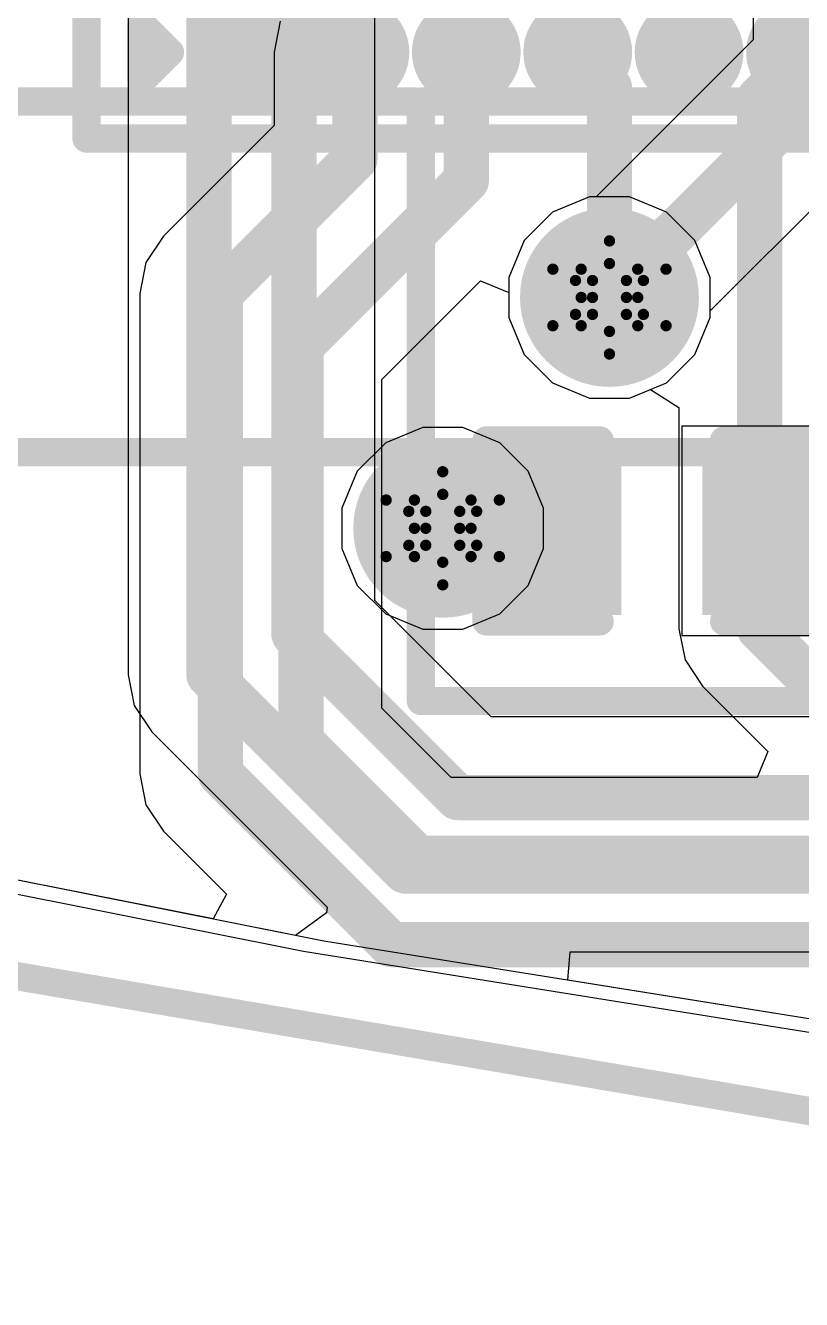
# Model space of a CAD drawing. Header units: inches. Extents: x -2.7 to 10.9, y -2.9 to 7.4.
# Drawn here: x -0.5419 to -0.4047, y -2.8568 to -2.6315 of the extents above; entities that cross this region are included whole.
import ezdxf

# ---------------------------------------------------------------- set-up
doc = ezdxf.new("R2010")
doc.units = ezdxf.units.IN
doc.header["$MEASUREMENT"] = 0
for name, color, linetype in [('Board Outline', 216, 'Continuous'), ('Bottom Layer', 5, 'Continuous'), ('Bottom Overlay', 54, 'Continuous'), ('Bottom Paste', 16, 'Continuous'), ('Bottom Solder', 6, 'Continuous'), ('Drill Drawing', 1, 'Continuous'), ('Layer 2', 16, 'Continuous'), ('Layer 3', 76, 'Continuous'), ('Top Layer', 1, 'Continuous'), ('Top Overlay', 2, 'Continuous'), ('Top Paste', 8, 'Continuous'), ('Top Solder', 216, 'Continuous'), ('Via Holes', 16, 'Continuous')]:
    doc.layers.add(name, color=color, linetype=linetype)

# ---------------------------------------------------------------- blocks, each defined once
blk = doc.blocks.new('C___0402_B_74')
at = {"layer": 'Bottom Layer'}
for points in [[(-0.0095, 0.0125), (-0.0095, -0.0125), (-0.0275, -0.0125), (-0.0275, 0.0125)], [(0.0275, 0.0125), (0.0275, -0.0125), (0.0095, -0.0125), (0.0095, 0.0125)]]:
    blk.add_hatch(color=5, dxfattribs=at).paths.add_polyline_path(points)
at = {"layer": 'Bottom Paste'}
for points in [[(-0.0095, 0.0125), (-0.0095, -0.0125), (-0.0275, -0.0125), (-0.0275, 0.0125)], [(0.0275, 0.0125), (0.0275, -0.0125), (0.0095, -0.0125), (0.0095, 0.0125)]]:
    blk.add_hatch(color=16, dxfattribs=at).paths.add_polyline_path(points)
at = {"layer": 'Bottom Solder'}
for points in [[(-0.00714, 0.01486), (-0.00714, -0.01486), (-0.02986, -0.01486), (-0.02986, 0.01486)], [(0.02986, 0.01486), (0.02986, -0.01486), (0.00714, -0.01486), (0.00714, 0.01486)]]:
    blk.add_hatch(color=6, dxfattribs=at).paths.add_polyline_path(points)
at = {"layer": 'Bottom Overlay'}
for points in [[(-0.031, -0.016, 0.005, 0.005, 0), (-0.031, 0.016, 0.005, 0.005, 0)], [(-0.031, 0.016, 0.005, 0.005, 0), (-0.011, 0.016, 0.005, 0.005, 0)], [(0.011, 0.016, 0.005, 0.005, 0), (0.031, 0.016, 0.005, 0.005, 0)], [(0.031, -0.016, 0.005, 0.005, 0), (0.031, 0.016, 0.005, 0.005, 0)], [(-0.031, -0.016, 0.005, 0.005, 0), (-0.011, -0.016, 0.005, 0.005, 0)], [(0.011, -0.016, 0.005, 0.005, 0), (0.031, -0.016, 0.005, 0.005, 0)]]:
    blk.add_lwpolyline(points, format="xyseb", dxfattribs=at)
for points in [[(-0.03225, 0.016, 0.0025, 0.0025, 1), (-0.02975, 0.016, 0.0025, 0.0025, 1)], [(-0.03225, 0.016, 0.0025, 0.0025, 1), (-0.02975, 0.016, 0.0025, 0.0025, 1)], [(-0.01225, 0.016, 0.0025, 0.0025, 1), (-0.00975, 0.016, 0.0025, 0.0025, 1)], [(0.00975, 0.016, 0.0025, 0.0025, 1), (0.01225, 0.016, 0.0025, 0.0025, 1)], [(0.02975, 0.016, 0.0025, 0.0025, 1), (0.03225, 0.016, 0.0025, 0.0025, 1)], [(0.02975, 0.016, 0.0025, 0.0025, 1), (0.03225, 0.016, 0.0025, 0.0025, 1)], [(-0.03225, -0.016, 0.0025, 0.0025, 1), (-0.02975, -0.016, 0.0025, 0.0025, 1)], [(-0.03225, -0.016, 0.0025, 0.0025, 1), (-0.02975, -0.016, 0.0025, 0.0025, 1)], [(-0.01225, -0.016, 0.0025, 0.0025, 1), (-0.00975, -0.016, 0.0025, 0.0025, 1)], [(0.00975, -0.016, 0.0025, 0.0025, 1), (0.01225, -0.016, 0.0025, 0.0025, 1)], [(0.02975, -0.016, 0.0025, 0.0025, 1), (0.03225, -0.016, 0.0025, 0.0025, 1)], [(0.02975, -0.016, 0.0025, 0.0025, 1), (0.03225, -0.016, 0.0025, 0.0025, 1)]]:
    blk.add_lwpolyline(points, format="xyseb", close=True, dxfattribs=at)
blk = doc.blocks.new('_____2____40_128')
at = {"layer": 'Top Layer'}
h = blk.add_hatch(color=1, dxfattribs=at)
edge = h.paths.add_edge_path()
edge.add_arc((-0.10827, 0.07874), 0.00561, 0, 360)
h = blk.add_hatch(color=1, dxfattribs=at)
edge = h.paths.add_edge_path()
edge.add_arc((-0.08858, 0.07874), 0.00561, 0, 360)
h = blk.add_hatch(color=1, dxfattribs=at)
edge = h.paths.add_edge_path()
edge.add_arc((-0.0689, 0.07874), 0.00561, 0, 360)
h = blk.add_hatch(color=1, dxfattribs=at)
edge = h.paths.add_edge_path()
edge.add_arc((-0.04921, 0.07874), 0.00561, 0, 360)
h = blk.add_hatch(color=1, dxfattribs=at)
edge = h.paths.add_edge_path()
edge.add_arc((-0.02953, 0.07874), 0.00561, 0, 360)
h = blk.add_hatch(color=1, dxfattribs=at)
edge = h.paths.add_edge_path()
edge.add_arc((-0.00984, 0.07874), 0.00561, 0, 360)
h = blk.add_hatch(color=1, dxfattribs=at)
edge = h.paths.add_edge_path()
edge.add_arc((0.00984, 0.07874), 0.00561, 0, 360)
h = blk.add_hatch(color=1, dxfattribs=at)
edge = h.paths.add_edge_path()
edge.add_arc((0.02953, 0.07874), 0.00561, 0, 360)
h = blk.add_hatch(color=1, dxfattribs=at)
edge = h.paths.add_edge_path()
edge.add_arc((0.04921, 0.07874), 0.00561, 0, 360)
h = blk.add_hatch(color=1, dxfattribs=at)
edge = h.paths.add_edge_path()
edge.add_arc((0.0689, 0.07874), 0.00561, 0, 360)
h = blk.add_hatch(color=1, dxfattribs=at)
edge = h.paths.add_edge_path()
edge.add_arc((0.08858, 0.07874), 0.00561, 0, 360)
h = blk.add_hatch(color=1, dxfattribs=at)
edge = h.paths.add_edge_path()
edge.add_arc((0.10827, 0.07874), 0.00561, 0, 360)
h = blk.add_hatch(color=1, dxfattribs=at)
edge = h.paths.add_edge_path()
edge.add_arc((-0.10827, 0.05906), 0.00561, 0, 360)
h = blk.add_hatch(color=1, dxfattribs=at)
edge = h.paths.add_edge_path()
edge.add_arc((-0.08858, 0.05906), 0.00561, 0, 360)
h = blk.add_hatch(color=1, dxfattribs=at)
edge = h.paths.add_edge_path()
edge.add_arc((-0.10827, 0.03937), 0.00561, 0, 360)
h = blk.add_hatch(color=1, dxfattribs=at)
edge = h.paths.add_edge_path()
edge.add_arc((0.10827, 0.03937), 0.00561, 0, 360)
h = blk.add_hatch(color=1, dxfattribs=at)
edge = h.paths.add_edge_path()
edge.add_arc((-0.10827, 0.01969), 0.00561, 0, 360)
h = blk.add_hatch(color=1, dxfattribs=at)
edge = h.paths.add_edge_path()
edge.add_arc((0.10827, 0.01969), 0.00561, 0, 360)
h = blk.add_hatch(color=1, dxfattribs=at)
edge = h.paths.add_edge_path()
edge.add_arc((-0.10827, 0), 0.00561, 0, 360)
h = blk.add_hatch(color=1, dxfattribs=at)
edge = h.paths.add_edge_path()
edge.add_arc((0.10827, 0), 0.00561, 0, 360)
h = blk.add_hatch(color=1, dxfattribs=at)
edge = h.paths.add_edge_path()
edge.add_arc((-0.10827, -0.01969), 0.00561, 0, 360)
h = blk.add_hatch(color=1, dxfattribs=at)
edge = h.paths.add_edge_path()
edge.add_arc((-0.08858, -0.01969), 0.00561, 0, 360)
h = blk.add_hatch(color=1, dxfattribs=at)
edge = h.paths.add_edge_path()
edge.add_arc((0.10827, -0.01969), 0.00561, 0, 360)
h = blk.add_hatch(color=1, dxfattribs=at)
edge = h.paths.add_edge_path()
edge.add_arc((-0.10827, -0.03937), 0.00561, 0, 360)
h = blk.add_hatch(color=1, dxfattribs=at)
edge = h.paths.add_edge_path()
edge.add_arc((-0.08858, -0.03937), 0.00561, 0, 360)
h = blk.add_hatch(color=1, dxfattribs=at)
edge = h.paths.add_edge_path()
edge.add_arc((0.10827, -0.03937), 0.00561, 0, 360)
h = blk.add_hatch(color=1, dxfattribs=at)
edge = h.paths.add_edge_path()
edge.add_arc((-0.10827, -0.05906), 0.00561, 0, 360)
h = blk.add_hatch(color=1, dxfattribs=at)
edge = h.paths.add_edge_path()
edge.add_arc((0.10827, -0.05906), 0.00561, 0, 360)
h = blk.add_hatch(color=1, dxfattribs=at)
edge = h.paths.add_edge_path()
edge.add_arc((-0.10827, -0.07874), 0.00561, 0, 360)
h = blk.add_hatch(color=1, dxfattribs=at)
edge = h.paths.add_edge_path()
edge.add_arc((-0.08858, -0.07874), 0.00561, 0, 360)
h = blk.add_hatch(color=1, dxfattribs=at)
edge = h.paths.add_edge_path()
edge.add_arc((-0.0689, -0.07874), 0.00561, 0, 360)
h = blk.add_hatch(color=1, dxfattribs=at)
edge = h.paths.add_edge_path()
edge.add_arc((-0.04921, -0.07874), 0.00561, 0, 360)
h = blk.add_hatch(color=1, dxfattribs=at)
edge = h.paths.add_edge_path()
edge.add_arc((-0.02953, -0.07874), 0.00561, 0, 360)
h = blk.add_hatch(color=1, dxfattribs=at)
edge = h.paths.add_edge_path()
edge.add_arc((-0.00984, -0.07874), 0.00561, 0, 360)
h = blk.add_hatch(color=1, dxfattribs=at)
edge = h.paths.add_edge_path()
edge.add_arc((0.00984, -0.07874), 0.00561, 0, 360)
h = blk.add_hatch(color=1, dxfattribs=at)
edge = h.paths.add_edge_path()
edge.add_arc((0.02953, -0.07874), 0.00561, 0, 360)
h = blk.add_hatch(color=1, dxfattribs=at)
edge = h.paths.add_edge_path()
edge.add_arc((0.04921, -0.07874), 0.00561, 0, 360)
h = blk.add_hatch(color=1, dxfattribs=at)
edge = h.paths.add_edge_path()
edge.add_arc((0.0689, -0.07874), 0.00561, 0, 360)
h = blk.add_hatch(color=1, dxfattribs=at)
edge = h.paths.add_edge_path()
edge.add_arc((0.08858, -0.07874), 0.00561, 0, 360)
h = blk.add_hatch(color=1, dxfattribs=at)
edge = h.paths.add_edge_path()
edge.add_arc((0.10827, -0.07874), 0.00561, 0, 360)
at = {"layer": 'Top Paste'}
h = blk.add_hatch(color=8, dxfattribs=at)
edge = h.paths.add_edge_path()
edge.add_arc((-0.10827, 0.07874), 0.00561, 0, 360)
h = blk.add_hatch(color=8, dxfattribs=at)
edge = h.paths.add_edge_path()
edge.add_arc((-0.08858, 0.07874), 0.00561, 0, 360)
h = blk.add_hatch(color=8, dxfattribs=at)
edge = h.paths.add_edge_path()
edge.add_arc((-0.0689, 0.07874), 0.00561, 0, 360)
h = blk.add_hatch(color=8, dxfattribs=at)
edge = h.paths.add_edge_path()
edge.add_arc((-0.04921, 0.07874), 0.00561, 0, 360)
h = blk.add_hatch(color=8, dxfattribs=at)
edge = h.paths.add_edge_path()
edge.add_arc((-0.02953, 0.07874), 0.00561, 0, 360)
h = blk.add_hatch(color=8, dxfattribs=at)
edge = h.paths.add_edge_path()
edge.add_arc((-0.00984, 0.07874), 0.00561, 0, 360)
h = blk.add_hatch(color=8, dxfattribs=at)
edge = h.paths.add_edge_path()
edge.add_arc((0.00984, 0.07874), 0.00561, 0, 360)
h = blk.add_hatch(color=8, dxfattribs=at)
edge = h.paths.add_edge_path()
edge.add_arc((0.02953, 0.07874), 0.00561, 0, 360)
h = blk.add_hatch(color=8, dxfattribs=at)
edge = h.paths.add_edge_path()
edge.add_arc((0.04921, 0.07874), 0.00561, 0, 360)
h = blk.add_hatch(color=8, dxfattribs=at)
edge = h.paths.add_edge_path()
edge.add_arc((0.0689, 0.07874), 0.00561, 0, 360)
h = blk.add_hatch(color=8, dxfattribs=at)
edge = h.paths.add_edge_path()
edge.add_arc((0.08858, 0.07874), 0.00561, 0, 360)
h = blk.add_hatch(color=8, dxfattribs=at)
edge = h.paths.add_edge_path()
edge.add_arc((0.10827, 0.07874), 0.00561, 0, 360)
h = blk.add_hatch(color=8, dxfattribs=at)
edge = h.paths.add_edge_path()
edge.add_arc((-0.10827, 0.05906), 0.00561, 0, 360)
h = blk.add_hatch(color=8, dxfattribs=at)
edge = h.paths.add_edge_path()
edge.add_arc((-0.08858, 0.05906), 0.00561, 0, 360)
h = blk.add_hatch(color=8, dxfattribs=at)
edge = h.paths.add_edge_path()
edge.add_arc((-0.10827, 0.03937), 0.00561, 0, 360)
h = blk.add_hatch(color=8, dxfattribs=at)
edge = h.paths.add_edge_path()
edge.add_arc((0.10827, 0.03937), 0.00561, 0, 360)
h = blk.add_hatch(color=8, dxfattribs=at)
edge = h.paths.add_edge_path()
edge.add_arc((-0.10827, 0.01969), 0.00561, 0, 360)
h = blk.add_hatch(color=8, dxfattribs=at)
edge = h.paths.add_edge_path()
edge.add_arc((0.10827, 0.01969), 0.00561, 0, 360)
h = blk.add_hatch(color=8, dxfattribs=at)
edge = h.paths.add_edge_path()
edge.add_arc((-0.10827, 0), 0.00561, 0, 360)
h = blk.add_hatch(color=8, dxfattribs=at)
edge = h.paths.add_edge_path()
edge.add_arc((0.10827, 0), 0.00561, 0, 360)
h = blk.add_hatch(color=8, dxfattribs=at)
edge = h.paths.add_edge_path()
edge.add_arc((-0.10827, -0.01969), 0.00561, 0, 360)
h = blk.add_hatch(color=8, dxfattribs=at)
edge = h.paths.add_edge_path()
edge.add_arc((-0.08858, -0.01969), 0.00561, 0, 360)
h = blk.add_hatch(color=8, dxfattribs=at)
edge = h.paths.add_edge_path()
edge.add_arc((0.10827, -0.01969), 0.00561, 0, 360)
h = blk.add_hatch(color=8, dxfattribs=at)
edge = h.paths.add_edge_path()
edge.add_arc((-0.10827, -0.03937), 0.00561, 0, 360)
h = blk.add_hatch(color=8, dxfattribs=at)
edge = h.paths.add_edge_path()
edge.add_arc((-0.08858, -0.03937), 0.00561, 0, 360)
h = blk.add_hatch(color=8, dxfattribs=at)
edge = h.paths.add_edge_path()
edge.add_arc((0.10827, -0.03937), 0.00561, 0, 360)
h = blk.add_hatch(color=8, dxfattribs=at)
edge = h.paths.add_edge_path()
edge.add_arc((-0.10827, -0.05906), 0.00561, 0, 360)
h = blk.add_hatch(color=8, dxfattribs=at)
edge = h.paths.add_edge_path()
edge.add_arc((0.10827, -0.05906), 0.00561, 0, 360)
h = blk.add_hatch(color=8, dxfattribs=at)
edge = h.paths.add_edge_path()
edge.add_arc((-0.10827, -0.07874), 0.00561, 0, 360)
h = blk.add_hatch(color=8, dxfattribs=at)
edge = h.paths.add_edge_path()
edge.add_arc((-0.08858, -0.07874), 0.00561, 0, 360)
h = blk.add_hatch(color=8, dxfattribs=at)
edge = h.paths.add_edge_path()
edge.add_arc((-0.0689, -0.07874), 0.00561, 0, 360)
h = blk.add_hatch(color=8, dxfattribs=at)
edge = h.paths.add_edge_path()
edge.add_arc((-0.04921, -0.07874), 0.00561, 0, 360)
h = blk.add_hatch(color=8, dxfattribs=at)
edge = h.paths.add_edge_path()
edge.add_arc((-0.02953, -0.07874), 0.00561, 0, 360)
h = blk.add_hatch(color=8, dxfattribs=at)
edge = h.paths.add_edge_path()
edge.add_arc((-0.00984, -0.07874), 0.00561, 0, 360)
h = blk.add_hatch(color=8, dxfattribs=at)
edge = h.paths.add_edge_path()
edge.add_arc((0.00984, -0.07874), 0.00561, 0, 360)
h = blk.add_hatch(color=8, dxfattribs=at)
edge = h.paths.add_edge_path()
edge.add_arc((0.02953, -0.07874), 0.00561, 0, 360)
h = blk.add_hatch(color=8, dxfattribs=at)
edge = h.paths.add_edge_path()
edge.add_arc((0.04921, -0.07874), 0.00561, 0, 360)
h = blk.add_hatch(color=8, dxfattribs=at)
edge = h.paths.add_edge_path()
edge.add_arc((0.0689, -0.07874), 0.00561, 0, 360)
h = blk.add_hatch(color=8, dxfattribs=at)
edge = h.paths.add_edge_path()
edge.add_arc((0.08858, -0.07874), 0.00561, 0, 360)
h = blk.add_hatch(color=8, dxfattribs=at)
edge = h.paths.add_edge_path()
edge.add_arc((0.10827, -0.07874), 0.00561, 0, 360)
at = {"layer": 'Top Solder'}
h = blk.add_hatch(color=216, dxfattribs=at)
edge = h.paths.add_edge_path()
edge.add_arc((-0.10827, 0.07874), 0.00961, 0, 360)
h = blk.add_hatch(color=216, dxfattribs=at)
edge = h.paths.add_edge_path()
edge.add_arc((-0.08858, 0.07874), 0.00961, 0, 360)
h = blk.add_hatch(color=216, dxfattribs=at)
edge = h.paths.add_edge_path()
edge.add_arc((-0.0689, 0.07874), 0.00961, 0, 360)
h = blk.add_hatch(color=216, dxfattribs=at)
edge = h.paths.add_edge_path()
edge.add_arc((-0.04921, 0.07874), 0.00961, 0, 360)
h = blk.add_hatch(color=216, dxfattribs=at)
edge = h.paths.add_edge_path()
edge.add_arc((-0.02953, 0.07874), 0.00961, 0, 360)
h = blk.add_hatch(color=216, dxfattribs=at)
edge = h.paths.add_edge_path()
edge.add_arc((-0.00984, 0.07874), 0.00961, 0, 360)
h = blk.add_hatch(color=216, dxfattribs=at)
edge = h.paths.add_edge_path()
edge.add_arc((0.00984, 0.07874), 0.00961, 0, 360)
h = blk.add_hatch(color=216, dxfattribs=at)
edge = h.paths.add_edge_path()
edge.add_arc((0.02953, 0.07874), 0.00961, 0, 360)
h = blk.add_hatch(color=216, dxfattribs=at)
edge = h.paths.add_edge_path()
edge.add_arc((0.04921, 0.07874), 0.00961, 0, 360)
h = blk.add_hatch(color=216, dxfattribs=at)
edge = h.paths.add_edge_path()
edge.add_arc((0.0689, 0.07874), 0.00961, 0, 360)
h = blk.add_hatch(color=216, dxfattribs=at)
edge = h.paths.add_edge_path()
edge.add_arc((0.08858, 0.07874), 0.00961, 0, 360)
h = blk.add_hatch(color=216, dxfattribs=at)
edge = h.paths.add_edge_path()
edge.add_arc((0.10827, 0.07874), 0.00961, 0, 360)
h = blk.add_hatch(color=216, dxfattribs=at)
edge = h.paths.add_edge_path()
edge.add_arc((-0.10827, 0.05906), 0.00961, 0, 360)
h = blk.add_hatch(color=216, dxfattribs=at)
edge = h.paths.add_edge_path()
edge.add_arc((-0.08858, 0.05906), 0.00961, 0, 360)
h = blk.add_hatch(color=216, dxfattribs=at)
edge = h.paths.add_edge_path()
edge.add_arc((-0.10827, 0.03937), 0.00961, 0, 360)
h = blk.add_hatch(color=216, dxfattribs=at)
edge = h.paths.add_edge_path()
edge.add_arc((0.10827, 0.03937), 0.00961, 0, 360)
h = blk.add_hatch(color=216, dxfattribs=at)
edge = h.paths.add_edge_path()
edge.add_arc((-0.10827, 0.01969), 0.00961, 0, 360)
h = blk.add_hatch(color=216, dxfattribs=at)
edge = h.paths.add_edge_path()
edge.add_arc((0.10827, 0.01969), 0.00961, 0, 360)
h = blk.add_hatch(color=216, dxfattribs=at)
edge = h.paths.add_edge_path()
edge.add_arc((-0.10827, 0), 0.00961, 0, 360)
h = blk.add_hatch(color=216, dxfattribs=at)
edge = h.paths.add_edge_path()
edge.add_arc((0.10827, 0), 0.00961, 0, 360)
h = blk.add_hatch(color=216, dxfattribs=at)
edge = h.paths.add_edge_path()
edge.add_arc((-0.10827, -0.01969), 0.00961, 0, 360)
h = blk.add_hatch(color=216, dxfattribs=at)
edge = h.paths.add_edge_path()
edge.add_arc((-0.08858, -0.01969), 0.00961, 0, 360)
h = blk.add_hatch(color=216, dxfattribs=at)
edge = h.paths.add_edge_path()
edge.add_arc((0.10827, -0.01969), 0.00961, 0, 360)
h = blk.add_hatch(color=216, dxfattribs=at)
edge = h.paths.add_edge_path()
edge.add_arc((-0.10827, -0.03937), 0.00961, 0, 360)
h = blk.add_hatch(color=216, dxfattribs=at)
edge = h.paths.add_edge_path()
edge.add_arc((-0.08858, -0.03937), 0.00961, 0, 360)
h = blk.add_hatch(color=216, dxfattribs=at)
edge = h.paths.add_edge_path()
edge.add_arc((0.10827, -0.03937), 0.00961, 0, 360)
h = blk.add_hatch(color=216, dxfattribs=at)
edge = h.paths.add_edge_path()
edge.add_arc((-0.10827, -0.05906), 0.00961, 0, 360)
h = blk.add_hatch(color=216, dxfattribs=at)
edge = h.paths.add_edge_path()
edge.add_arc((0.10827, -0.05906), 0.00961, 0, 360)
h = blk.add_hatch(color=216, dxfattribs=at)
edge = h.paths.add_edge_path()
edge.add_arc((-0.10827, -0.07874), 0.00961, 0, 360)
h = blk.add_hatch(color=216, dxfattribs=at)
edge = h.paths.add_edge_path()
edge.add_arc((-0.08858, -0.07874), 0.00961, 0, 360)
h = blk.add_hatch(color=216, dxfattribs=at)
edge = h.paths.add_edge_path()
edge.add_arc((-0.0689, -0.07874), 0.00961, 0, 360)
h = blk.add_hatch(color=216, dxfattribs=at)
edge = h.paths.add_edge_path()
edge.add_arc((-0.04921, -0.07874), 0.00961, 0, 360)
h = blk.add_hatch(color=216, dxfattribs=at)
edge = h.paths.add_edge_path()
edge.add_arc((-0.02953, -0.07874), 0.00961, 0, 360)
h = blk.add_hatch(color=216, dxfattribs=at)
edge = h.paths.add_edge_path()
edge.add_arc((-0.00984, -0.07874), 0.00961, 0, 360)
h = blk.add_hatch(color=216, dxfattribs=at)
edge = h.paths.add_edge_path()
edge.add_arc((0.00984, -0.07874), 0.00961, 0, 360)
h = blk.add_hatch(color=216, dxfattribs=at)
edge = h.paths.add_edge_path()
edge.add_arc((0.02953, -0.07874), 0.00961, 0, 360)
h = blk.add_hatch(color=216, dxfattribs=at)
edge = h.paths.add_edge_path()
edge.add_arc((0.04921, -0.07874), 0.00961, 0, 360)
h = blk.add_hatch(color=216, dxfattribs=at)
edge = h.paths.add_edge_path()
edge.add_arc((0.0689, -0.07874), 0.00961, 0, 360)
h = blk.add_hatch(color=216, dxfattribs=at)
edge = h.paths.add_edge_path()
edge.add_arc((0.08858, -0.07874), 0.00961, 0, 360)
h = blk.add_hatch(color=216, dxfattribs=at)
edge = h.paths.add_edge_path()
edge.add_arc((0.10827, -0.07874), 0.00961, 0, 360)
at = {"layer": 'Top Overlay'}
for points in [[(-0.136, -0.094, 0.005, 0.005, 0), (-0.136, 0.107, 0.005, 0.005, 0)], [(-0.136, 0.107, 0.005, 0.005, 0), (0.124, 0.107, 0.005, 0.005, 0)], [(0.124, -0.094, 0.005, 0.005, 0), (0.124, 0.107, 0.005, 0.005, 0)], [(-0.12627, -0.07374, 0.005, 0.005, 0), (-0.12127, -0.07874, 0.005, 0.005, 0)], [(-0.12627, -0.08374, 0.005, 0.005, 0), (-0.12627, -0.07374, 0.005, 0.005, 0)], [(-0.12627, -0.08374, 0.005, 0.005, 0), (-0.12127, -0.07874, 0.005, 0.005, 0)], [(-0.136, -0.094, 0.005, 0.005, 0), (0.124, -0.094, 0.005, 0.005, 0)]]:
    blk.add_lwpolyline(points, format="xyseb", dxfattribs=at)
for points in [[(-0.13725, 0.107, 0.0025, 0.0025, 1), (-0.13475, 0.107, 0.0025, 0.0025, 1)], [(-0.13725, 0.107, 0.0025, 0.0025, 1), (-0.13475, 0.107, 0.0025, 0.0025, 1)], [(0.12275, 0.107, 0.0025, 0.0025, 1), (0.12525, 0.107, 0.0025, 0.0025, 1)], [(0.12275, 0.107, 0.0025, 0.0025, 1), (0.12525, 0.107, 0.0025, 0.0025, 1)], [(-0.12752, -0.07374, 0.0025, 0.0025, 1), (-0.12502, -0.07374, 0.0025, 0.0025, 1)], [(-0.12752, -0.07374, 0.0025, 0.0025, 1), (-0.12502, -0.07374, 0.0025, 0.0025, 1)], [(-0.12252, -0.07874, 0.0025, 0.0025, 1), (-0.12002, -0.07874, 0.0025, 0.0025, 1)], [(-0.12252, -0.07874, 0.0025, 0.0025, 1), (-0.12002, -0.07874, 0.0025, 0.0025, 1)], [(-0.12752, -0.08374, 0.0025, 0.0025, 1), (-0.12502, -0.08374, 0.0025, 0.0025, 1)], [(-0.12752, -0.08374, 0.0025, 0.0025, 1), (-0.12502, -0.08374, 0.0025, 0.0025, 1)], [(-0.13725, -0.094, 0.0025, 0.0025, 1), (-0.13475, -0.094, 0.0025, 0.0025, 1)], [(-0.13725, -0.094, 0.0025, 0.0025, 1), (-0.13475, -0.094, 0.0025, 0.0025, 1)], [(0.12275, -0.094, 0.0025, 0.0025, 1), (0.12525, -0.094, 0.0025, 0.0025, 1)], [(0.12275, -0.094, 0.0025, 0.0025, 1), (0.12525, -0.094, 0.0025, 0.0025, 1)]]:
    blk.add_lwpolyline(points, format="xyseb", close=True, dxfattribs=at)

msp = doc.modelspace()

# ---------------------------------------------------------------- hatches: boundary and pattern name
at = {"layer": 'Bottom Layer'}
h = msp.add_hatch(color=5, dxfattribs=at)
edge = h.paths.add_edge_path()
edge.add_arc((-0.43868, -2.67964), 0.01181, 0, 360)
h = msp.add_hatch(color=5, dxfattribs=at)
edge = h.paths.add_edge_path()
edge.add_arc((-0.46814, -2.72046), 0.01181, 0, 360)
msp.add_hatch(color=5, dxfattribs=at).paths.add_polyline_path([(-0.41992, -2.73342), (-0.27781, -2.73342), (-0.27781, -2.70842), (-0.41992, -2.70842)])
at = {"layer": 'Bottom Solder'}
h = msp.add_hatch(color=6, dxfattribs=at)
edge = h.paths.add_edge_path()
edge.add_arc((-0.43868, -2.67964), 0.01581, 0, 360)
h = msp.add_hatch(color=6, dxfattribs=at)
edge = h.paths.add_edge_path()
edge.add_arc((-0.46814, -2.72046), 0.01581, 0, 360)
at = {"layer": 'Layer 2'}
h = msp.add_hatch(color=16, dxfattribs=at)
edge = h.paths.add_edge_path()
edge.add_arc((-0.43868, -2.67964), 0.01181, 0, 360)
h = msp.add_hatch(color=16, dxfattribs=at)
edge = h.paths.add_edge_path()
edge.add_arc((-0.46814, -2.72046), 0.01181, 0, 360)
at = {"layer": 'Layer 3'}
h = msp.add_hatch(color=76, dxfattribs=at)
edge = h.paths.add_edge_path()
edge.add_arc((-0.43868, -2.67964), 0.01181, 0, 360)
h = msp.add_hatch(color=76, dxfattribs=at)
edge = h.paths.add_edge_path()
edge.add_arc((-0.46814, -2.72046), 0.01181, 0, 360)
at = {"layer": 'Top Layer'}
h = msp.add_hatch(color=1, dxfattribs=at)
edge = h.paths.add_edge_path()
edge.add_arc((-0.43868, -2.67964), 0.01181, 0, 360)
h = msp.add_hatch(color=1, dxfattribs=at)
edge = h.paths.add_edge_path()
edge.add_arc((-0.46814, -2.72046), 0.01181, 0, 360)
at = {"layer": 'Top Solder'}
h = msp.add_hatch(color=216, dxfattribs=at)
edge = h.paths.add_edge_path()
edge.add_arc((-0.43868, -2.67964), 0.01581, 0, 360)
h = msp.add_hatch(color=216, dxfattribs=at)
edge = h.paths.add_edge_path()
edge.add_arc((-0.46814, -2.72046), 0.01581, 0, 360)
at = {"layer": 'Via Holes'}
h = msp.add_hatch(color=7, dxfattribs=at)
edge = h.paths.add_edge_path()
edge.add_arc((-0.43868, -2.67964), 0.00591, 0, 360)
h = msp.add_hatch(color=7, dxfattribs=at)
edge = h.paths.add_edge_path()
edge.add_arc((-0.46814, -2.72046), 0.00591, 0, 360)

# ---------------------------------------------------------------- linework, layer by layer
at = {"layer": 'Board Outline'}
msp.add_lwpolyline([(2.84412, -0.24125, 0.005, 0.005, -0.741893), (-2.49969, -1.37795, 0.005, 0.005, 0)], format="xyseb", dxfattribs=at)
at = {"layer": 'Bottom Layer'}
for p, q in [((-0.52373, -2.61329), (-0.52373, -2.74635)), ((-0.41331, -2.62456), (-0.41331, -2.63408)), ((-0.48014, -2.73325), (-0.48014, -2.62786)), ((-0.41331, -2.63408), (-0.44106, -2.66183)), ((-0.42087, -2.68202), (-0.39368, -2.65483)), ((-0.44222, -2.66183), (-0.44877, -2.66454)), ((-0.44106, -2.66183), (-0.44222, -2.66183)), ((-0.44877, -2.66454), (-0.45378, -2.66955)), ((-0.45378, -2.66955), (-0.45649, -2.6761)), ((-0.45649, -2.6761), (-0.45649, -2.68319)), ((-0.42087, -2.68319), (-0.42087, -2.68202)), ((-0.45649, -2.68319), (-0.45378, -2.68973)), ((-0.42358, -2.68973), (-0.42087, -2.68319)), ((-0.45378, -2.68973), (-0.44877, -2.69474)), ((-0.42859, -2.69474), (-0.42358, -2.68973)), ((-0.44877, -2.69474), (-0.44222, -2.69745)), ((-0.43514, -2.69745), (-0.42859, -2.69474)), ((-0.44222, -2.69745), (-0.43514, -2.69745)), ((-0.39592, -2.70242), (-0.42592, -2.70242)), ((-0.42592, -2.70242), (-0.42592, -2.73942)), ((-0.45959, -2.7538), (-0.48014, -2.73325)), ((-0.42592, -2.73942), (-0.39592, -2.73942)), ((-0.52373, -2.74635), (-0.52373, -2.74635)), ((-0.52373, -2.74635), (-0.52265, -2.75181)), ((-0.52265, -2.75181), (-0.51955, -2.75644)), ((-0.30122, -2.7538), (-0.45959, -2.7538)), ((-0.51955, -2.75644), (-0.48855, -2.78744)), ((-0.49416, -2.79244), (-0.59263, -2.77287)), ((-0.48869, -2.78847), (-0.49416, -2.79244)), ((-0.48855, -2.78744), (-0.48869, -2.78847)), ((-0.44602, -2.80035), (-0.44563, -2.79535)), ((-0.44563, -2.79535), (-0.30912, -2.79535)), ((-0.38498, -2.81013), (-0.44602, -2.80035))]:
    msp.add_line(p, q, dxfattribs=at)
for points in [[(-0.50946, -2.74635, 0.008, 0.008, 0), (-0.50946, -2.61329, 0.008, 0.008, 0)], [(-0.49442, -2.73916, 0.008, 0.008, 0), (-0.49442, -2.62195, 0.008, 0.008, 0)], [(-0.43868, -2.67964, 0.008, 0.008, 0), (-0.39903, -2.64, 0.008, 0.008, 0)], [(-0.49442, -2.73916, 0.008, 0.008, 0), (-0.4655, -2.76807, 0.008, 0.008, 0)], [(-0.50946, -2.74635, 0.008, 0.008, 0), (-0.47474, -2.78107, 0.008, 0.008, 0)], [(-0.4655, -2.76807, 0.008, 0.008, 0), (-0.30037, -2.76807, 0.008, 0.008, 0)], [(-0.47474, -2.78107, 0.008, 0.008, 0), (-0.30576, -2.78107, 0.008, 0.008, 0)]]:
    msp.add_lwpolyline(points, format="xyseb", dxfattribs=at)
for points in [[(-0.44068, -2.67964, 0.004, 0.004, 1), (-0.43668, -2.67964, 0.004, 0.004, 1)], [(-0.49642, -2.73916, 0.004, 0.004, 1), (-0.49242, -2.73916, 0.004, 0.004, 1)], [(-0.49642, -2.73916, 0.004, 0.004, 1), (-0.49242, -2.73916, 0.004, 0.004, 1)], [(-0.51146, -2.74635, 0.004, 0.004, 1), (-0.50746, -2.74635, 0.004, 0.004, 1)], [(-0.51146, -2.74635, 0.004, 0.004, 1), (-0.50746, -2.74635, 0.004, 0.004, 1)], [(-0.4675, -2.76807, 0.004, 0.004, 1), (-0.4635, -2.76807, 0.004, 0.004, 1)], [(-0.4675, -2.76807, 0.004, 0.004, 1), (-0.4635, -2.76807, 0.004, 0.004, 1)], [(-0.47674, -2.78107, 0.004, 0.004, 1), (-0.47274, -2.78107, 0.004, 0.004, 1)], [(-0.47674, -2.78107, 0.004, 0.004, 1), (-0.47274, -2.78107, 0.004, 0.004, 1)]]:
    msp.add_lwpolyline(points, format="xyseb", close=True, dxfattribs=at)
at = {"layer": 'Bottom Overlay'}
for points in [[(-0.60528, -2.645, 0.005, 0.005, 0), (-0.473, -2.645, 0.005, 0.005, 0)], [(-0.472, -2.645, 0.005, 0.005, 0), (-0.166, -2.645, 0.005, 0.005, 0)], [(-0.472, -2.751, 0.005, 0.005, 0), (-0.472, -2.645, 0.005, 0.005, 0)], [(-0.472, -2.751, 0.005, 0.005, 0), (-0.166, -2.751, 0.005, 0.005, 0)]]:
    msp.add_lwpolyline(points, format="xyseb", dxfattribs=at)
for points in [[(-0.47425, -2.645, 0.0025, 0.0025, 1), (-0.47175, -2.645, 0.0025, 0.0025, 1)], [(-0.47325, -2.645, 0.0025, 0.0025, 1), (-0.47075, -2.645, 0.0025, 0.0025, 1)], [(-0.47325, -2.645, 0.0025, 0.0025, 1), (-0.47075, -2.645, 0.0025, 0.0025, 1)], [(-0.47325, -2.751, 0.0025, 0.0025, 1), (-0.47075, -2.751, 0.0025, 0.0025, 1)], [(-0.47325, -2.751, 0.0025, 0.0025, 1), (-0.47075, -2.751, 0.0025, 0.0025, 1)]]:
    msp.add_lwpolyline(points, format="xyseb", close=True, dxfattribs=at)
at = {"layer": 'Drill Drawing'}
for points in [[(-0.44368, -2.67464, 0.002, 0.002, 0), (-0.43868, -2.66964, 0.002, 0.002, 0)], [(-0.43868, -2.66964, 0.002, 0.002, 0), (-0.43368, -2.67464, 0.002, 0.002, 0)], [(-0.44868, -2.67464, 0.002, 0.002, 0), (-0.44368, -2.67964, 0.002, 0.002, 0)], [(-0.44868, -2.67464, 0.002, 0.002, 0), (-0.44368, -2.67464, 0.002, 0.002, 0)], [(-0.44168, -2.67664, 0.002, 0.002, 0), (-0.43868, -2.67364, 0.002, 0.002, 0)], [(-0.43868, -2.67364, 0.002, 0.002, 0), (-0.43568, -2.67664, 0.002, 0.002, 0)], [(-0.43368, -2.67464, 0.002, 0.002, 0), (-0.42868, -2.67464, 0.002, 0.002, 0)], [(-0.43368, -2.67964, 0.002, 0.002, 0), (-0.42868, -2.67464, 0.002, 0.002, 0)], [(-0.44468, -2.67664, 0.002, 0.002, 0), (-0.44168, -2.67964, 0.002, 0.002, 0)], [(-0.44468, -2.67664, 0.002, 0.002, 0), (-0.44168, -2.67664, 0.002, 0.002, 0)], [(-0.43568, -2.67664, 0.002, 0.002, 0), (-0.43268, -2.67664, 0.002, 0.002, 0)], [(-0.43568, -2.67964, 0.002, 0.002, 0), (-0.43268, -2.67664, 0.002, 0.002, 0)], [(-0.44868, -2.68464, 0.002, 0.002, 0), (-0.44368, -2.67964, 0.002, 0.002, 0)], [(-0.44468, -2.68264, 0.002, 0.002, 0), (-0.44168, -2.67964, 0.002, 0.002, 0)], [(-0.43568, -2.67964, 0.002, 0.002, 0), (-0.43268, -2.68264, 0.002, 0.002, 0)], [(-0.43368, -2.67964, 0.002, 0.002, 0), (-0.42868, -2.68464, 0.002, 0.002, 0)], [(-0.44468, -2.68264, 0.002, 0.002, 0), (-0.44168, -2.68264, 0.002, 0.002, 0)], [(-0.44168, -2.68264, 0.002, 0.002, 0), (-0.43868, -2.68564, 0.002, 0.002, 0)], [(-0.43868, -2.68564, 0.002, 0.002, 0), (-0.43568, -2.68264, 0.002, 0.002, 0)], [(-0.43568, -2.68264, 0.002, 0.002, 0), (-0.43268, -2.68264, 0.002, 0.002, 0)], [(-0.44868, -2.68464, 0.002, 0.002, 0), (-0.44368, -2.68464, 0.002, 0.002, 0)], [(-0.44368, -2.68464, 0.002, 0.002, 0), (-0.43868, -2.68964, 0.002, 0.002, 0)], [(-0.43868, -2.68964, 0.002, 0.002, 0), (-0.43368, -2.68464, 0.002, 0.002, 0)], [(-0.43368, -2.68464, 0.002, 0.002, 0), (-0.42868, -2.68464, 0.002, 0.002, 0)], [(-0.47314, -2.71546, 0.002, 0.002, 0), (-0.46814, -2.71046, 0.002, 0.002, 0)], [(-0.46814, -2.71046, 0.002, 0.002, 0), (-0.46314, -2.71546, 0.002, 0.002, 0)], [(-0.47814, -2.71546, 0.002, 0.002, 0), (-0.47314, -2.72046, 0.002, 0.002, 0)], [(-0.47814, -2.71546, 0.002, 0.002, 0), (-0.47314, -2.71546, 0.002, 0.002, 0)], [(-0.47114, -2.71746, 0.002, 0.002, 0), (-0.46814, -2.71446, 0.002, 0.002, 0)], [(-0.46814, -2.71446, 0.002, 0.002, 0), (-0.46514, -2.71746, 0.002, 0.002, 0)], [(-0.46314, -2.71546, 0.002, 0.002, 0), (-0.45814, -2.71546, 0.002, 0.002, 0)], [(-0.46314, -2.72046, 0.002, 0.002, 0), (-0.45814, -2.71546, 0.002, 0.002, 0)], [(-0.47414, -2.71746, 0.002, 0.002, 0), (-0.47114, -2.72046, 0.002, 0.002, 0)], [(-0.47414, -2.71746, 0.002, 0.002, 0), (-0.47114, -2.71746, 0.002, 0.002, 0)], [(-0.46514, -2.71746, 0.002, 0.002, 0), (-0.46214, -2.71746, 0.002, 0.002, 0)], [(-0.46514, -2.72046, 0.002, 0.002, 0), (-0.46214, -2.71746, 0.002, 0.002, 0)], [(-0.47814, -2.72546, 0.002, 0.002, 0), (-0.47314, -2.72046, 0.002, 0.002, 0)], [(-0.47414, -2.72346, 0.002, 0.002, 0), (-0.47114, -2.72046, 0.002, 0.002, 0)], [(-0.46514, -2.72046, 0.002, 0.002, 0), (-0.46214, -2.72346, 0.002, 0.002, 0)], [(-0.46314, -2.72046, 0.002, 0.002, 0), (-0.45814, -2.72546, 0.002, 0.002, 0)], [(-0.47414, -2.72346, 0.002, 0.002, 0), (-0.47114, -2.72346, 0.002, 0.002, 0)], [(-0.47114, -2.72346, 0.002, 0.002, 0), (-0.46814, -2.72646, 0.002, 0.002, 0)], [(-0.46814, -2.72646, 0.002, 0.002, 0), (-0.46514, -2.72346, 0.002, 0.002, 0)], [(-0.46514, -2.72346, 0.002, 0.002, 0), (-0.46214, -2.72346, 0.002, 0.002, 0)], [(-0.47814, -2.72546, 0.002, 0.002, 0), (-0.47314, -2.72546, 0.002, 0.002, 0)], [(-0.47314, -2.72546, 0.002, 0.002, 0), (-0.46814, -2.73046, 0.002, 0.002, 0)], [(-0.46814, -2.73046, 0.002, 0.002, 0), (-0.46314, -2.72546, 0.002, 0.002, 0)], [(-0.46314, -2.72546, 0.002, 0.002, 0), (-0.45814, -2.72546, 0.002, 0.002, 0)]]:
    msp.add_lwpolyline(points, format="xyseb", dxfattribs=at)
for points in [[(-0.43918, -2.66964, 0.001, 0.001, 1), (-0.43818, -2.66964, 0.001, 0.001, 1)], [(-0.43918, -2.66964, 0.001, 0.001, 1), (-0.43818, -2.66964, 0.001, 0.001, 1)], [(-0.44918, -2.67464, 0.001, 0.001, 1), (-0.44818, -2.67464, 0.001, 0.001, 1)], [(-0.44918, -2.67464, 0.001, 0.001, 1), (-0.44818, -2.67464, 0.001, 0.001, 1)], [(-0.44418, -2.67464, 0.001, 0.001, 1), (-0.44318, -2.67464, 0.001, 0.001, 1)], [(-0.44418, -2.67464, 0.001, 0.001, 1), (-0.44318, -2.67464, 0.001, 0.001, 1)], [(-0.43918, -2.67364, 0.001, 0.001, 1), (-0.43818, -2.67364, 0.001, 0.001, 1)], [(-0.43918, -2.67364, 0.001, 0.001, 1), (-0.43818, -2.67364, 0.001, 0.001, 1)], [(-0.43418, -2.67464, 0.001, 0.001, 1), (-0.43318, -2.67464, 0.001, 0.001, 1)], [(-0.43418, -2.67464, 0.001, 0.001, 1), (-0.43318, -2.67464, 0.001, 0.001, 1)], [(-0.42918, -2.67464, 0.001, 0.001, 1), (-0.42818, -2.67464, 0.001, 0.001, 1)], [(-0.42918, -2.67464, 0.001, 0.001, 1), (-0.42818, -2.67464, 0.001, 0.001, 1)], [(-0.44518, -2.67664, 0.001, 0.001, 1), (-0.44418, -2.67664, 0.001, 0.001, 1)], [(-0.44518, -2.67664, 0.001, 0.001, 1), (-0.44418, -2.67664, 0.001, 0.001, 1)], [(-0.44218, -2.67664, 0.001, 0.001, 1), (-0.44118, -2.67664, 0.001, 0.001, 1)], [(-0.44218, -2.67664, 0.001, 0.001, 1), (-0.44118, -2.67664, 0.001, 0.001, 1)], [(-0.43618, -2.67664, 0.001, 0.001, 1), (-0.43518, -2.67664, 0.001, 0.001, 1)], [(-0.43618, -2.67664, 0.001, 0.001, 1), (-0.43518, -2.67664, 0.001, 0.001, 1)], [(-0.43318, -2.67664, 0.001, 0.001, 1), (-0.43218, -2.67664, 0.001, 0.001, 1)], [(-0.43318, -2.67664, 0.001, 0.001, 1), (-0.43218, -2.67664, 0.001, 0.001, 1)], [(-0.44418, -2.67964, 0.001, 0.001, 1), (-0.44318, -2.67964, 0.001, 0.001, 1)], [(-0.44418, -2.67964, 0.001, 0.001, 1), (-0.44318, -2.67964, 0.001, 0.001, 1)], [(-0.44218, -2.67964, 0.001, 0.001, 1), (-0.44118, -2.67964, 0.001, 0.001, 1)], [(-0.44218, -2.67964, 0.001, 0.001, 1), (-0.44118, -2.67964, 0.001, 0.001, 1)], [(-0.43618, -2.67964, 0.001, 0.001, 1), (-0.43518, -2.67964, 0.001, 0.001, 1)], [(-0.43618, -2.67964, 0.001, 0.001, 1), (-0.43518, -2.67964, 0.001, 0.001, 1)], [(-0.43418, -2.67964, 0.001, 0.001, 1), (-0.43318, -2.67964, 0.001, 0.001, 1)], [(-0.43418, -2.67964, 0.001, 0.001, 1), (-0.43318, -2.67964, 0.001, 0.001, 1)], [(-0.44518, -2.68264, 0.001, 0.001, 1), (-0.44418, -2.68264, 0.001, 0.001, 1)], [(-0.44518, -2.68264, 0.001, 0.001, 1), (-0.44418, -2.68264, 0.001, 0.001, 1)], [(-0.44218, -2.68264, 0.001, 0.001, 1), (-0.44118, -2.68264, 0.001, 0.001, 1)], [(-0.44218, -2.68264, 0.001, 0.001, 1), (-0.44118, -2.68264, 0.001, 0.001, 1)], [(-0.43618, -2.68264, 0.001, 0.001, 1), (-0.43518, -2.68264, 0.001, 0.001, 1)], [(-0.43618, -2.68264, 0.001, 0.001, 1), (-0.43518, -2.68264, 0.001, 0.001, 1)], [(-0.43318, -2.68264, 0.001, 0.001, 1), (-0.43218, -2.68264, 0.001, 0.001, 1)], [(-0.43318, -2.68264, 0.001, 0.001, 1), (-0.43218, -2.68264, 0.001, 0.001, 1)], [(-0.44918, -2.68464, 0.001, 0.001, 1), (-0.44818, -2.68464, 0.001, 0.001, 1)], [(-0.44918, -2.68464, 0.001, 0.001, 1), (-0.44818, -2.68464, 0.001, 0.001, 1)], [(-0.44418, -2.68464, 0.001, 0.001, 1), (-0.44318, -2.68464, 0.001, 0.001, 1)], [(-0.44418, -2.68464, 0.001, 0.001, 1), (-0.44318, -2.68464, 0.001, 0.001, 1)], [(-0.43918, -2.68564, 0.001, 0.001, 1), (-0.43818, -2.68564, 0.001, 0.001, 1)], [(-0.43918, -2.68564, 0.001, 0.001, 1), (-0.43818, -2.68564, 0.001, 0.001, 1)], [(-0.43418, -2.68464, 0.001, 0.001, 1), (-0.43318, -2.68464, 0.001, 0.001, 1)], [(-0.43418, -2.68464, 0.001, 0.001, 1), (-0.43318, -2.68464, 0.001, 0.001, 1)], [(-0.42918, -2.68464, 0.001, 0.001, 1), (-0.42818, -2.68464, 0.001, 0.001, 1)], [(-0.42918, -2.68464, 0.001, 0.001, 1), (-0.42818, -2.68464, 0.001, 0.001, 1)], [(-0.43918, -2.68964, 0.001, 0.001, 1), (-0.43818, -2.68964, 0.001, 0.001, 1)], [(-0.43918, -2.68964, 0.001, 0.001, 1), (-0.43818, -2.68964, 0.001, 0.001, 1)], [(-0.46864, -2.71046, 0.001, 0.001, 1), (-0.46764, -2.71046, 0.001, 0.001, 1)], [(-0.46864, -2.71046, 0.001, 0.001, 1), (-0.46764, -2.71046, 0.001, 0.001, 1)], [(-0.47864, -2.71546, 0.001, 0.001, 1), (-0.47764, -2.71546, 0.001, 0.001, 1)], [(-0.47864, -2.71546, 0.001, 0.001, 1), (-0.47764, -2.71546, 0.001, 0.001, 1)], [(-0.47364, -2.71546, 0.001, 0.001, 1), (-0.47264, -2.71546, 0.001, 0.001, 1)], [(-0.47364, -2.71546, 0.001, 0.001, 1), (-0.47264, -2.71546, 0.001, 0.001, 1)], [(-0.46864, -2.71446, 0.001, 0.001, 1), (-0.46764, -2.71446, 0.001, 0.001, 1)], [(-0.46864, -2.71446, 0.001, 0.001, 1), (-0.46764, -2.71446, 0.001, 0.001, 1)], [(-0.46364, -2.71546, 0.001, 0.001, 1), (-0.46264, -2.71546, 0.001, 0.001, 1)], [(-0.46364, -2.71546, 0.001, 0.001, 1), (-0.46264, -2.71546, 0.001, 0.001, 1)], [(-0.45864, -2.71546, 0.001, 0.001, 1), (-0.45764, -2.71546, 0.001, 0.001, 1)], [(-0.45864, -2.71546, 0.001, 0.001, 1), (-0.45764, -2.71546, 0.001, 0.001, 1)], [(-0.47464, -2.71746, 0.001, 0.001, 1), (-0.47364, -2.71746, 0.001, 0.001, 1)], [(-0.47464, -2.71746, 0.001, 0.001, 1), (-0.47364, -2.71746, 0.001, 0.001, 1)], [(-0.47164, -2.71746, 0.001, 0.001, 1), (-0.47064, -2.71746, 0.001, 0.001, 1)], [(-0.47164, -2.71746, 0.001, 0.001, 1), (-0.47064, -2.71746, 0.001, 0.001, 1)], [(-0.46564, -2.71746, 0.001, 0.001, 1), (-0.46464, -2.71746, 0.001, 0.001, 1)], [(-0.46564, -2.71746, 0.001, 0.001, 1), (-0.46464, -2.71746, 0.001, 0.001, 1)], [(-0.46264, -2.71746, 0.001, 0.001, 1), (-0.46164, -2.71746, 0.001, 0.001, 1)], [(-0.46264, -2.71746, 0.001, 0.001, 1), (-0.46164, -2.71746, 0.001, 0.001, 1)], [(-0.47364, -2.72046, 0.001, 0.001, 1), (-0.47264, -2.72046, 0.001, 0.001, 1)], [(-0.47364, -2.72046, 0.001, 0.001, 1), (-0.47264, -2.72046, 0.001, 0.001, 1)], [(-0.47164, -2.72046, 0.001, 0.001, 1), (-0.47064, -2.72046, 0.001, 0.001, 1)], [(-0.47164, -2.72046, 0.001, 0.001, 1), (-0.47064, -2.72046, 0.001, 0.001, 1)], [(-0.46564, -2.72046, 0.001, 0.001, 1), (-0.46464, -2.72046, 0.001, 0.001, 1)], [(-0.46564, -2.72046, 0.001, 0.001, 1), (-0.46464, -2.72046, 0.001, 0.001, 1)], [(-0.46364, -2.72046, 0.001, 0.001, 1), (-0.46264, -2.72046, 0.001, 0.001, 1)], [(-0.46364, -2.72046, 0.001, 0.001, 1), (-0.46264, -2.72046, 0.001, 0.001, 1)], [(-0.47464, -2.72346, 0.001, 0.001, 1), (-0.47364, -2.72346, 0.001, 0.001, 1)], [(-0.47464, -2.72346, 0.001, 0.001, 1), (-0.47364, -2.72346, 0.001, 0.001, 1)], [(-0.47164, -2.72346, 0.001, 0.001, 1), (-0.47064, -2.72346, 0.001, 0.001, 1)], [(-0.47164, -2.72346, 0.001, 0.001, 1), (-0.47064, -2.72346, 0.001, 0.001, 1)], [(-0.46564, -2.72346, 0.001, 0.001, 1), (-0.46464, -2.72346, 0.001, 0.001, 1)], [(-0.46564, -2.72346, 0.001, 0.001, 1), (-0.46464, -2.72346, 0.001, 0.001, 1)], [(-0.46264, -2.72346, 0.001, 0.001, 1), (-0.46164, -2.72346, 0.001, 0.001, 1)], [(-0.46264, -2.72346, 0.001, 0.001, 1), (-0.46164, -2.72346, 0.001, 0.001, 1)], [(-0.47864, -2.72546, 0.001, 0.001, 1), (-0.47764, -2.72546, 0.001, 0.001, 1)], [(-0.47864, -2.72546, 0.001, 0.001, 1), (-0.47764, -2.72546, 0.001, 0.001, 1)], [(-0.47364, -2.72546, 0.001, 0.001, 1), (-0.47264, -2.72546, 0.001, 0.001, 1)], [(-0.47364, -2.72546, 0.001, 0.001, 1), (-0.47264, -2.72546, 0.001, 0.001, 1)], [(-0.46864, -2.72646, 0.001, 0.001, 1), (-0.46764, -2.72646, 0.001, 0.001, 1)], [(-0.46864, -2.72646, 0.001, 0.001, 1), (-0.46764, -2.72646, 0.001, 0.001, 1)], [(-0.46364, -2.72546, 0.001, 0.001, 1), (-0.46264, -2.72546, 0.001, 0.001, 1)], [(-0.46364, -2.72546, 0.001, 0.001, 1), (-0.46264, -2.72546, 0.001, 0.001, 1)], [(-0.45864, -2.72546, 0.001, 0.001, 1), (-0.45764, -2.72546, 0.001, 0.001, 1)], [(-0.45864, -2.72546, 0.001, 0.001, 1), (-0.45764, -2.72546, 0.001, 0.001, 1)], [(-0.46864, -2.73046, 0.001, 0.001, 1), (-0.46764, -2.73046, 0.001, 0.001, 1)], [(-0.46864, -2.73046, 0.001, 0.001, 1), (-0.46764, -2.73046, 0.001, 0.001, 1)]]:
    msp.add_lwpolyline(points, format="xyseb", close=True, dxfattribs=at)
at = {"layer": 'Layer 2'}
for p, q in [((-0.44222, -2.66183), (-0.44877, -2.66454)), ((-0.43514, -2.66183), (-0.44222, -2.66183)), ((-0.42859, -2.66454), (-0.43514, -2.66183)), ((-0.44877, -2.66454), (-0.45378, -2.66955)), ((-0.42358, -2.66955), (-0.42859, -2.66454)), ((-0.45378, -2.66955), (-0.45649, -2.6761)), ((-0.42087, -2.6761), (-0.42358, -2.66955)), ((-0.45649, -2.6761), (-0.45649, -2.68319)), ((-0.42087, -2.68319), (-0.42087, -2.6761)), ((-0.45649, -2.68319), (-0.45378, -2.68973)), ((-0.42358, -2.68973), (-0.42087, -2.68319)), ((-0.45378, -2.68973), (-0.44877, -2.69474)), ((-0.42859, -2.69474), (-0.42358, -2.68973)), ((-0.44877, -2.69474), (-0.44222, -2.69745)), ((-0.43514, -2.69745), (-0.42859, -2.69474)), ((-0.44222, -2.69745), (-0.43514, -2.69745)), ((-0.48915, -2.79344), (-0.59263, -2.77287)), ((-0.38498, -2.81013), (-0.48915, -2.79344))]:
    msp.add_line(p, q, dxfattribs=at)
at = {"layer": 'Layer 3'}
for p, q in [((-0.44222, -2.66183), (-0.44877, -2.66454)), ((-0.43514, -2.66183), (-0.44222, -2.66183)), ((-0.42859, -2.66454), (-0.43514, -2.66183)), ((-0.44877, -2.66454), (-0.45378, -2.66955)), ((-0.42358, -2.66955), (-0.42859, -2.66454)), ((-0.45378, -2.66955), (-0.45649, -2.6761)), ((-0.42087, -2.6761), (-0.42358, -2.66955)), ((-0.45649, -2.6761), (-0.45649, -2.68319)), ((-0.42087, -2.68319), (-0.42087, -2.6761)), ((-0.45649, -2.68319), (-0.45378, -2.68973)), ((-0.42358, -2.68973), (-0.42087, -2.68319)), ((-0.45378, -2.68973), (-0.44877, -2.69474)), ((-0.42859, -2.69474), (-0.42358, -2.68973)), ((-0.44877, -2.69474), (-0.44222, -2.69745)), ((-0.43514, -2.69745), (-0.42859, -2.69474)), ((-0.44222, -2.69745), (-0.43514, -2.69745)), ((-0.47168, -2.70265), (-0.47822, -2.70536)), ((-0.46459, -2.70265), (-0.47168, -2.70265)), ((-0.45805, -2.70536), (-0.46459, -2.70265)), ((-0.47822, -2.70536), (-0.48324, -2.71037)), ((-0.45304, -2.71037), (-0.45805, -2.70536)), ((-0.48324, -2.71037), (-0.48595, -2.71692)), ((-0.45032, -2.71692), (-0.45304, -2.71037)), ((-0.48595, -2.71692), (-0.48595, -2.72401)), ((-0.45032, -2.72401), (-0.45032, -2.71692)), ((-0.48595, -2.72401), (-0.48324, -2.73055)), ((-0.45304, -2.73055), (-0.45032, -2.72401)), ((-0.48324, -2.73055), (-0.47822, -2.73556)), ((-0.45805, -2.73556), (-0.45304, -2.73055)), ((-0.47822, -2.73556), (-0.47168, -2.73828)), ((-0.46459, -2.73828), (-0.45805, -2.73556)), ((-0.47168, -2.73828), (-0.46459, -2.73828)), ((-0.49273, -2.79528), (-0.59631, -2.77467)), ((-0.38846, -2.81201), (-0.49273, -2.79528))]:
    msp.add_line(p, q, dxfattribs=at)
at = {"layer": 'Top Layer'}
for p, q in [((-0.49685, -2.63081), (-0.49793, -2.63628)), ((-0.49793, -2.63628), (-0.49793, -2.64924)), ((-0.49793, -2.64924), (-0.51751, -2.66882)), ((-0.51751, -2.66882), (-0.52061, -2.67345)), ((-0.52061, -2.67345), (-0.52169, -2.67892)), ((-0.47892, -2.69413), (-0.46149, -2.6767)), ((-0.46149, -2.6767), (-0.45649, -2.67877)), ((-0.52169, -2.67892), (-0.52169, -2.67892)), ((-0.52169, -2.67892), (-0.52169, -2.7639)), ((-0.45649, -2.67877), (-0.45649, -2.68319)), ((-0.45649, -2.68319), (-0.45378, -2.68973)), ((-0.45378, -2.68973), (-0.44877, -2.69474)), ((-0.47892, -2.75225), (-0.47892, -2.69413)), ((-0.44877, -2.69474), (-0.44222, -2.69745)), ((-0.43514, -2.69745), (-0.43141, -2.69591)), ((-0.43141, -2.69591), (-0.42641, -2.6991)), ((-0.44222, -2.69745), (-0.43514, -2.69745)), ((-0.42641, -2.6991), (-0.42641, -2.73826)), ((-0.42641, -2.73826), (-0.42641, -2.73826)), ((-0.42641, -2.73826), (-0.42533, -2.74373)), ((-0.42533, -2.74373), (-0.42223, -2.74836)), ((-0.42223, -2.74836), (-0.41067, -2.75992)), ((-0.46663, -2.76454), (-0.47892, -2.75225)), ((-0.41067, -2.75992), (-0.41258, -2.76454)), ((-0.52169, -2.7639), (-0.52169, -2.7639)), ((-0.52169, -2.7639), (-0.52061, -2.76936)), ((-0.41258, -2.76454), (-0.46663, -2.76454)), ((-0.52061, -2.76936), (-0.51751, -2.77399)), ((-0.50873, -2.78954), (-0.59263, -2.77287)), ((-0.51751, -2.77399), (-0.50637, -2.78513)), ((-0.50637, -2.78513), (-0.50873, -2.78954))]:
    msp.add_line(p, q, dxfattribs=at)
for points in [[(-0.42461, -2.63628, 0.008, 0.008, 0), (-0.42461, -2.60455, 0.008, 0.008, 0)], [(-0.48366, -2.65516, 0.008, 0.008, 0), (-0.48366, -2.63628, 0.008, 0.008, 0)], [(-0.46398, -2.65899, 0.008, 0.008, 0), (-0.46398, -2.63628, 0.008, 0.008, 0)], [(-0.44429, -2.63696, 0.008, 0.008, 0), (-0.44429, -2.63628, 0.008, 0.008, 0)], [(-0.44429, -2.63696, 0.008, 0.008, 0), (-0.43868, -2.64257, 0.008, 0.008, 0)], [(-0.41214, -2.64437, 0.008, 0.008, 0), (-0.40492, -2.63715, 0.008, 0.008, 0)], [(-0.40492, -2.63715, 0.008, 0.008, 0), (-0.40492, -2.63628, 0.008, 0.008, 0)], [(-0.43868, -2.67964, 0.008, 0.008, 0), (-0.43868, -2.64257, 0.008, 0.008, 0)], [(-0.41214, -2.73826, 0.008, 0.008, 0), (-0.41214, -2.64437, 0.008, 0.008, 0)], [(-0.50742, -2.67892, 0.008, 0.008, 0), (-0.48366, -2.65516, 0.008, 0.008, 0)], [(-0.4932, -2.68821, 0.008, 0.008, 0), (-0.46398, -2.65899, 0.008, 0.008, 0)], [(-0.50742, -2.7639, 0.008, 0.008, 0), (-0.50742, -2.67892, 0.008, 0.008, 0)], [(-0.4932, -2.75816, 0.008, 0.008, 0), (-0.4932, -2.68821, 0.008, 0.008, 0)], [(-0.41214, -2.73826, 0.008, 0.008, 0), (-0.3881, -2.7623, 0.008, 0.008, 0)], [(-0.4932, -2.75816, 0.008, 0.008, 0), (-0.47255, -2.77881, 0.008, 0.008, 0)], [(-0.50742, -2.7639, 0.008, 0.008, 0), (-0.47725, -2.79407, 0.008, 0.008, 0)], [(-0.47255, -2.77881, 0.008, 0.008, 0), (0.08269, -2.77881, 0.008, 0.008, 0)], [(-0.47725, -2.79407, 0.008, 0.008, 0), (0.27921, -2.79407, 0.008, 0.008, 0)]]:
    msp.add_lwpolyline(points, format="xyseb", dxfattribs=at)
for points in [[(-0.48566, -2.63628, 0.004, 0.004, 1), (-0.48166, -2.63628, 0.004, 0.004, 1)], [(-0.46598, -2.63628, 0.004, 0.004, 1), (-0.46198, -2.63628, 0.004, 0.004, 1)], [(-0.44629, -2.63628, 0.004, 0.004, 1), (-0.44229, -2.63628, 0.004, 0.004, 1)], [(-0.44629, -2.63696, 0.004, 0.004, 1), (-0.44229, -2.63696, 0.004, 0.004, 1)], [(-0.44629, -2.63696, 0.004, 0.004, 1), (-0.44229, -2.63696, 0.004, 0.004, 1)], [(-0.42661, -2.63628, 0.004, 0.004, 1), (-0.42261, -2.63628, 0.004, 0.004, 1)], [(-0.40692, -2.63628, 0.004, 0.004, 1), (-0.40292, -2.63628, 0.004, 0.004, 1)], [(-0.40692, -2.63715, 0.004, 0.004, 1), (-0.40292, -2.63715, 0.004, 0.004, 1)], [(-0.40692, -2.63715, 0.004, 0.004, 1), (-0.40292, -2.63715, 0.004, 0.004, 1)], [(-0.44068, -2.64257, 0.004, 0.004, 1), (-0.43668, -2.64257, 0.004, 0.004, 1)], [(-0.44068, -2.64257, 0.004, 0.004, 1), (-0.43668, -2.64257, 0.004, 0.004, 1)], [(-0.41414, -2.64437, 0.004, 0.004, 1), (-0.41014, -2.64437, 0.004, 0.004, 1)], [(-0.41414, -2.64437, 0.004, 0.004, 1), (-0.41014, -2.64437, 0.004, 0.004, 1)], [(-0.48566, -2.65516, 0.004, 0.004, 1), (-0.48166, -2.65516, 0.004, 0.004, 1)], [(-0.48566, -2.65516, 0.004, 0.004, 1), (-0.48166, -2.65516, 0.004, 0.004, 1)], [(-0.46598, -2.65899, 0.004, 0.004, 1), (-0.46198, -2.65899, 0.004, 0.004, 1)], [(-0.46598, -2.65899, 0.004, 0.004, 1), (-0.46198, -2.65899, 0.004, 0.004, 1)], [(-0.50942, -2.67892, 0.004, 0.004, 1), (-0.50542, -2.67892, 0.004, 0.004, 1)], [(-0.50942, -2.67892, 0.004, 0.004, 1), (-0.50542, -2.67892, 0.004, 0.004, 1)], [(-0.44068, -2.67964, 0.004, 0.004, 1), (-0.43668, -2.67964, 0.004, 0.004, 1)], [(-0.4952, -2.68821, 0.004, 0.004, 1), (-0.4912, -2.68821, 0.004, 0.004, 1)], [(-0.4952, -2.68821, 0.004, 0.004, 1), (-0.4912, -2.68821, 0.004, 0.004, 1)], [(-0.41414, -2.73826, 0.004, 0.004, 1), (-0.41014, -2.73826, 0.004, 0.004, 1)], [(-0.41414, -2.73826, 0.004, 0.004, 1), (-0.41014, -2.73826, 0.004, 0.004, 1)], [(-0.4952, -2.75816, 0.004, 0.004, 1), (-0.4912, -2.75816, 0.004, 0.004, 1)], [(-0.4952, -2.75816, 0.004, 0.004, 1), (-0.4912, -2.75816, 0.004, 0.004, 1)], [(-0.50942, -2.7639, 0.004, 0.004, 1), (-0.50542, -2.7639, 0.004, 0.004, 1)], [(-0.50942, -2.7639, 0.004, 0.004, 1), (-0.50542, -2.7639, 0.004, 0.004, 1)], [(-0.47455, -2.77881, 0.004, 0.004, 1), (-0.47055, -2.77881, 0.004, 0.004, 1)], [(-0.47455, -2.77881, 0.004, 0.004, 1), (-0.47055, -2.77881, 0.004, 0.004, 1)], [(-0.47925, -2.79407, 0.004, 0.004, 1), (-0.47525, -2.79407, 0.004, 0.004, 1)], [(-0.47925, -2.79407, 0.004, 0.004, 1), (-0.47525, -2.79407, 0.004, 0.004, 1)]]:
    msp.add_lwpolyline(points, format="xyseb", close=True, dxfattribs=at)
at = {"layer": 'Top Overlay'}
msp.add_lwpolyline([(-0.68639, -2.707, 0.005, 0.005, 0), (-0.38155, -2.707, 0.005, 0.005, 0)], format="xyseb", dxfattribs=at)

# ---------------------------------------------------------------- block references
for name, p in [('_____2____40_128', (-0.39508, -2.55754)), ('C___0402_B_74', (-0.42942, -2.72092))]:
    msp.add_blockref(name, p)

doc.saveas('drawing.dxf')
